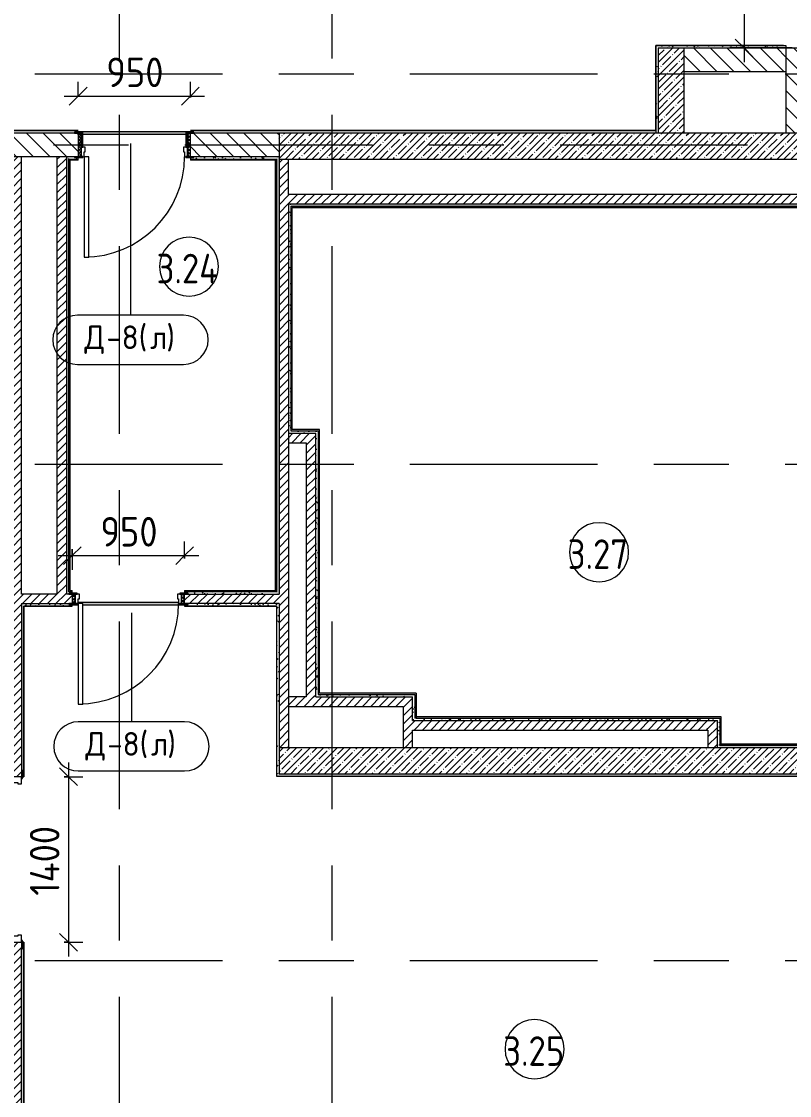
# Model space of a CAD drawing. Header units: millimetres. Extents: x 81382 to 274816, y -8553 to 29000.
# Drawn here: x 92030 to 98530, y 2458 to 11544 of the extents above; entities that cross this region are included whole.
import ezdxf

# ---------------------------------------------------------------- set-up
doc = ezdxf.new("R2010")
doc.units = ezdxf.units.MM
doc.linetypes.add('Осевая', pattern=[3175, 635, -476.25, 1587.5, -476.25])
for name, color, linetype, lineweight in [('A-ANNO-DIMS', 7, 'Continuous', 9), ('A-ANNO-DIMS-100', 7, 'Continuous', 9), ('A-AREA-IDEN', 7, 'Continuous', 9), ('A-DOOR', 7, 'Continuous', 9), ('A-DOOR-FRAM-2', 7, 'Continuous', 9), ('A-DOOR-IDEN', 7, 'Continuous', 9), ('A-WALL', 7, 'Continuous', 9), ('I-WALL', 7, 'Continuous', 9), ('Ограждение', 7, 'Continuous', 9), ('Оси-2', 7, 'Осевая', 9), ('Поручни', 7, 'Continuous', 9)]:
    doc.layers.add(name, color=color, linetype=linetype, lineweight=lineweight)
for name, color, linetype, lineweight, true_color in [('A-DOOR-1', 1, 'Continuous', 9, 0xff0000), ('A-DOOR-2', 1, 'Continuous', 13, 0xff0000), ('A-DOOR-FRAM-1', 1, 'Continuous', 13, 0xff0000), ('A-WALL-1', 7, 'Continuous', 9, 0x3c3c3c), ('A-WALL-FNSH-1', 7, 'Continuous', 9, 0x3c3c3c)]:
    doc.layers.add(name, color=color, linetype=linetype, lineweight=lineweight, true_color=true_color)
doc.styles.add('GOST Common', font='GOST_Common.ttf', dxfattribs={"width": 0.9, "height": 250})
doc.styles.add('GOST Common_1', font='GOST_Common.ttf', dxfattribs={"height": 200})
doc.styles.add('ISOCPEUR', font='isocpeur.ttf', dxfattribs={"width": 0.9, "height": 250})
doc.dimstyles.new('ISO-2_5_0_9К_БОЛЬШОЙ', dxfattribs={"dimscale": 304.8, "dimtxt": 248.995294, "dimasz": 0.492126, "dimexe": 0.393701, "dimexo": 0.984252, "dimgap": 0, "dimtad": 1, "dimdec": 0, "dimrnd": 10, "dimzin": 0, "dimdsep": 46, "dimtxsty": 'ISOCPEUR', "dimblk1": 'OBLIQUE', "dimblk2": 'OBLIQUE', "dimsah": 1, "dimcen": 0.09, "dimdle": 0.393701, "dimazin": 0, "dimtfac": 1, "dimtdec": 4, "dimtix": 1, "dimtmove": 0, "dimatfit": 3, "dimfxl": 1, "dimtvp": 1, "dimtolj": 1, "dimtzin": 0, "dimarcsym": 2})
pattern_1 = [(45, (0, 0), (-35.35534, 35.35534), [])]
pattern_2 = [(45, (0, 0), (-57.024626, 57.024626), []), (45, (57.025, 0), (-57.024626, 57.024626), [100.806, -20.161, 3.353, -16.808])]
pattern_3 = [(135, (0, 0), (-70.71068, -70.71068), [])]
pattern_4 = [(0, (0, 0), (121.92, 30.48), [10.058, -81.382, 10.058, -81.382, -487.68]), (0, (0, 0), (121.92, 30.48), [-182.88, 10.058, -172.822, 10.058, -81.382, -213.36]), (0, (0, 0), (121.92, 30.48), [-457.2, 10.058, -50.902, 10.058, -142.342]), (120, (45.72, 15.24), (-87.356454, 90.345817), [10.058, -81.382, 10.058, -81.382, -487.68]), (120, (45.72, 15.24), (-87.356454, 90.345817), [-182.88, 10.058, -172.822, 10.058, -81.382, -213.36]), (120, (45.72, 15.24), (-87.356454, 90.345817), [-457.2, 10.058, -50.902, 10.058, -142.342]), (240, (60.96, 76.2), (-34.563546, -120.825817), [10.058, -81.382, 10.058, -81.382, -487.68]), (240, (60.96, 76.2), (-34.563546, -120.825817), [-182.88, 10.058, -172.822, 10.058, -81.382, -213.36]), (240, (60.96, 76.2), (-34.563546, -120.825817), [-457.2, 10.058, -50.902, 10.058, -142.342])]

# ---------------------------------------------------------------- blocks, each defined once
blk = doc.blocks.new('110_Дверь_СКБ_2Ст - Д-5_п_ Из игровой в коридор-32215844-План заполнения дверных проемов 3 этажа в осях 23-33')
at = {"layer": 'A-DOOR-1'}
for centre, radius, start, end in [((-637.5, 40), 900, 0, 90), ((662.5, 40), 400, 90, 180)]:
    blk.add_arc(centre, radius, start, end, dxfattribs=at)
at = {"layer": 'A-DOOR-2'}
for p, q in [((-637.5, 940), (-637.5, 40)), ((-587.5, 940), (-637.5, 940)), ((-587.5, 40), (-587.5, 940)), ((662.5, 440), (612.5, 440)), ((612.5, 440), (612.5, 40)), ((662.5, 40), (662.5, 440)), ((-637.5, 40), (-587.5, 40)), ((612.5, 40), (662.5, 40))]:
    blk.add_line(p, q, dxfattribs=at)
at = {"layer": 'A-DOOR-FRAM-1'}
for p, q in [((-672.5, 48), (-742.5, 48)), ((-742.5, 48), (-742.5, 40)), ((-742.5, 40), (-672.5, 40)), ((-637.5, 40), (-687.5, 40)), ((-687.5, 40), (-687.5, -40)), ((-672.5, 40), (-672.5, 48)), ((-637.5, -10), (-637.5, 40)), ((662.5, 40), (662.5, -10)), ((712.5, 40), (662.5, 40)), ((767.5, 48), (697.5, 48)), ((697.5, 48), (697.5, 40)), ((697.5, 40), (767.5, 40)), ((712.5, -40), (712.5, 40)), ((767.5, 40), (767.5, 48)), ((-672.5, -40), (-742.5, -40)), ((-742.5, -40), (-742.5, -48)), ((-742.5, -48), (-672.5, -48)), ((-672.5, -39), (-687.5, -39)), ((-687.5, -39), (-687.5, -40)), ((-687.5, -40), (-627.5, -40)), ((-687.5, -40), (-672.5, -40)), ((-672.5, -40), (-672.5, -39)), ((-672.5, -48), (-672.5, -40)), ((-627.5, -10), (-637.5, -10)), ((-627.5, -40), (-627.5, -10)), ((662.5, -10), (652.5, -10)), ((652.5, -10), (652.5, -40)), ((652.5, -40), (712.5, -40)), ((712.5, -39), (697.5, -39)), ((697.5, -39), (697.5, -40)), ((697.5, -40), (712.5, -40)), ((767.5, -40), (697.5, -40)), ((697.5, -40), (697.5, -48)), ((697.5, -48), (767.5, -48)), ((712.5, -40), (712.5, -39)), ((767.5, -48), (767.5, -40))]:
    blk.add_line(p, q, dxfattribs=at)
blk = doc.blocks.new('110_Дверь_СКБ_1Ст_Внутренняя1 - Д-8 950x2100h_охрана-31784688-План заполнения дверных проемов 3 этажа в осях 23-33')
at = {"layer": 'A-DOOR'}
h = blk.add_hatch(dxfattribs=at)
h.set_pattern_fill('FP_6', color=256, style=0, pattern_type=2)
h.set_pattern_definition([(135, (1826.41, 164.685), (-14.14214, -14.14214), []), (225, (1826.41, 164.685), (14.14214, -14.14214), [])])
h.paths.add_polyline_path([(462.5, 100), (462.5, -100), (487.5, -100), (487.5, 100)])
at = {"layer": 'A-DOOR-FRAM-2'}
h = blk.add_hatch(dxfattribs=at)
h.set_pattern_fill('FP_7', color=256, style=0, pattern_type=2)
h.set_pattern_definition([(45, (-296.384, 164.685), (-14.1421, 14.1421), []), (135, (-296.384, 164.685), (-14.1421, -14.1421), [])])
h.paths.add_polyline_path([(-437.5, 100), (-462.5, 100), (-462.5, -100), (-437.5, -100), (-437.5, -1.8)])
at = {"layer": 'A-DOOR-1'}
blk.add_arc((437.5, 100), 850, 90, 180, dxfattribs=at)
at = {"layer": 'A-DOOR-2'}
for p, q in [((437.5, 950), (397.5, 950)), ((397.5, 950), (397.5, 100)), ((437.5, 100), (437.5, 950)), ((397.5, 100), (437.5, 100))]:
    blk.add_line(p, q, dxfattribs=at)
at = {"layer": 'A-DOOR-FRAM-1'}
for p, q in [((-422.5, 108), (-492.5, 108)), ((-492.5, 108), (-492.5, 100)), ((-492.5, 100), (-422.5, 100)), ((-437.5, 100), (-462.5, 100)), ((-462.5, 100), (-462.5, -100)), ((-412.5, 100), (-437.5, 100)), ((-437.5, 100), (-437.5, 20)), ((-437.5, -100), (-437.5, 100)), ((-422.5, 100), (-437.5, 100)), ((-437.5, 100), (-437.5, 99)), ((-437.5, 99), (-422.5, 99)), ((-422.5, 100), (-422.5, 108)), ((-422.5, 99), (-422.5, 100)), ((-412.5, 60), (-412.5, 100)), ((437.5, 100), (437.5, 60)), ((462.5, 100), (437.5, 100)), ((517.5, 108), (447.5, 108)), ((447.5, 108), (447.5, 100)), ((462.5, 100), (447.5, 100)), ((447.5, 100), (447.5, 99)), ((447.5, 100), (517.5, 100)), ((447.5, 99), (462.5, 99)), ((462.5, 20), (462.5, 100)), ((487.5, 100), (462.5, 100)), ((462.5, 100), (462.5, -100)), ((462.5, 99), (462.5, 100)), ((487.5, -100), (487.5, 100)), ((517.5, 100), (517.5, 108)), ((-437.5, 20), (-402.5, 20)), ((-422.5, 20), (-437.5, 20)), ((-437.5, 20), (-437.5, -100)), ((-422.5, -100), (-422.5, 20)), ((-402.5, 60), (-412.5, 60)), ((-402.5, 20), (-402.5, 60)), ((437.5, 60), (427.5, 60)), ((427.5, 60), (427.5, 20)), ((427.5, 20), (462.5, 20)), ((462.5, 20), (447.5, 20)), ((447.5, 20), (447.5, -100)), ((462.5, -100), (462.5, 20)), ((-422.5, -100), (-492.5, -100)), ((-492.5, -100), (-492.5, -108)), ((-492.5, -108), (-422.5, -108)), ((-462.5, -100), (-437.5, -100)), ((-437.5, -100), (-422.5, -100)), ((-422.5, -108), (-422.5, -100)), ((447.5, -100), (462.5, -100)), ((517.5, -100), (447.5, -100)), ((447.5, -100), (447.5, -108)), ((447.5, -108), (517.5, -108)), ((462.5, -100), (487.5, -100)), ((517.5, -108), (517.5, -100))]:
    blk.add_line(p, q, dxfattribs=at)
blk = doc.blocks.new('110_Дверь_СКБ_1Ст_Внутренняя1 - Д-8 950x2100h_охрана-32224770-План заполнения дверных проемов 3 этажа в осях 23-33')
at = {"layer": 'A-DOOR'}
h = blk.add_hatch(dxfattribs=at)
h.set_pattern_fill('FP_16', color=256, style=0, pattern_type=2)
h.set_pattern_definition([(135, (1826.41, 104.685), (-14.14214, -14.14214), []), (225, (1826.41, 104.685), (14.14214, -14.14214), [])])
h.paths.add_polyline_path([(487.5, 40), (462.5, 40), (462.5, -40), (487.5, -40)])
at = {"layer": 'A-DOOR-FRAM-2'}
h = blk.add_hatch(dxfattribs=at)
h.set_pattern_fill('FP_17', color=256, style=0, pattern_type=2)
h.set_pattern_definition([(45, (-296.384, 104.685), (-14.1421, 14.1421), []), (135, (-296.384, 104.685), (-14.1421, -14.1421), [])])
h.paths.add_polyline_path([(-437.5, 40), (-462.5, 40), (-462.5, -40), (-437.5, -40)])
at = {"layer": 'A-DOOR-1'}
blk.add_arc((437.5, 40), 850, 90, 180, dxfattribs=at)
at = {"layer": 'A-DOOR-2'}
for p, q in [((437.5, 890), (397.5, 890)), ((397.5, 890), (397.5, 40)), ((437.5, 40), (437.5, 890)), ((397.5, 40), (437.5, 40))]:
    blk.add_line(p, q, dxfattribs=at)
at = {"layer": 'A-DOOR-FRAM-1'}
for p, q in [((-422.5, 48), (-492.5, 48)), ((-492.5, 48), (-492.5, 40)), ((-492.5, 40), (-422.5, 40)), ((-437.5, 40), (-462.5, 40)), ((-462.5, 40), (-462.5, -40)), ((-412.5, 40), (-437.5, 40)), ((-437.5, 40), (-437.5, -40)), ((-437.5, -40), (-437.5, 40)), ((-422.5, 40), (-437.5, 40)), ((-437.5, 40), (-437.5, 39)), ((-437.5, 39), (-422.5, 39)), ((-422.5, 40), (-422.5, 48)), ((-422.5, 39), (-422.5, 40)), ((-412.5, 0), (-412.5, 40)), ((-402.5, 0), (-412.5, 0)), ((-402.5, -40), (-402.5, 0)), ((437.5, 0), (427.5, 0)), ((427.5, 0), (427.5, -40)), ((437.5, 40), (437.5, 0)), ((462.5, 40), (437.5, 40)), ((517.5, 48), (447.5, 48)), ((447.5, 48), (447.5, 40)), ((462.5, 40), (447.5, 40)), ((447.5, 40), (447.5, 39)), ((447.5, 40), (517.5, 40)), ((447.5, 39), (462.5, 39)), ((462.5, -40), (462.5, 40)), ((487.5, 40), (462.5, 40)), ((462.5, 40), (462.5, -40)), ((462.5, 39), (462.5, 40)), ((487.5, -40), (487.5, 40)), ((517.5, 40), (517.5, 48)), ((-422.5, -40), (-492.5, -40)), ((-492.5, -40), (-492.5, -48)), ((-492.5, -48), (-422.5, -48)), ((-462.5, -40), (-437.5, -40)), ((-422.5, -39), (-437.5, -39)), ((-437.5, -39), (-437.5, -40)), ((-437.5, -40), (-402.5, -40)), ((-437.5, -40), (-422.5, -40)), ((-422.5, -40), (-422.5, -39)), ((-422.5, -48), (-422.5, -40)), ((427.5, -40), (462.5, -40)), ((462.5, -39), (447.5, -39)), ((447.5, -39), (447.5, -40)), ((447.5, -40), (462.5, -40)), ((517.5, -40), (447.5, -40)), ((447.5, -40), (447.5, -48)), ((447.5, -48), (517.5, -48)), ((462.5, -40), (462.5, -39)), ((462.5, -40), (487.5, -40)), ((517.5, -48), (517.5, -40))]:
    blk.add_line(p, q, dxfattribs=at)
blk = doc.blocks.new('Ограждение - Ограждение-32882356-План заполнения дверных проемов 3 этажа в осях 23-33')
at = {"layer": 'Ограждение'}
blk.add_hatch(color=256, dxfattribs=at).paths.add_polyline_path([(92550, 10590), (93420, 10590), (93420, 10608), (93460, 10608), (93460, 10610), (92510, 10610), (92510, 10608), (92550, 10608), (92550, 10600)])
at = {"layer": 'Поручни'}
for p, q in [((92510, 10608), (92510, 10610)), ((93460, 10610), (92510, 10610)), ((92550, 10590), (93420, 10590)), ((93460, 10610), (93460, 10608))]:
    blk.add_line(p, q, dxfattribs=at)
blk = doc.blocks.new('Ограждение - Ограждение-32882440-План заполнения дверных проемов 3 этажа в осях 23-33')
at = {"layer": 'Ограждение'}
h = blk.add_hatch(color=256, dxfattribs=at)
h.paths.add_polyline_path([(93410, 6610), (93410, 6612), (93370, 6612), (93370, 6620), (93360, 6620), (93360, 6630), (92510, 6630), (92510, 6620), (92550, 6620), (92550, 6610), (93385, 6610)])
h.paths.add_polyline_path([(92510, 6610), (92510, 6620), (92500, 6620), (92500, 6612), (92460, 6612), (92460, 6610), (92500, 6610)])
at = {"layer": 'Поручни'}
for p, q in [((92460, 6610), (92510, 6610)), ((93360, 6630), (92510, 6630)), ((92550, 6610), (93410, 6610))]:
    blk.add_line(p, q, dxfattribs=at)
blk = doc.blocks.new('Марка_Помещения - Номер-25198446-План заполнения дверных проемов 3 этажа в осях 23-33')
at = {"layer": 'A-AREA-IDEN'}
for start, end in [(360, 180), (180, 360)]:
    blk.add_arc((0, 0), 2.5, start, end, dxfattribs=at)
blk = doc.blocks.new('М_двери - Типоразмер_рамка-25223575-План заполнения дверных проемов 3 этажа в осях 23-33')
at = {"layer": 'A-DOOR-IDEN'}
for p, q in [((4.496, 2.08), (-4.496, 2.08)), ((-4.496, -2.08), (4.496, -2.08))]:
    blk.add_line(p, q, dxfattribs=at)
for centre, start, end in [((-4.496, 0), 90, 270), ((4.496, 0), 270, 90)]:
    blk.add_arc(centre, 2.08, start, end, dxfattribs=at)
blk = doc.blocks.new('DIMBLOCK6-План заполнения дверных проемов 3 этажа в осях 23-33')
at = {"layer": 'A-ANNO-DIMS-100'}
for p, q in [((92510, 10908), (92510, 11031.8)), ((93460, 10900), (93460, 11031.8)), ((92390, 10911.8), (93580, 10911.8)), ((92510, 10911.8), (92510, 10908)), ((93460, 10911.8), (93460, 10900))]:
    blk.add_line(p, q, dxfattribs=at)
at = {"layer": 'A-ANNO-DIMS-100', "lineweight": 20}
for p, q in [((92510, 10911.8), (92435, 10836.8)), ((92510, 10911.8), (92585, 10986.8)), ((93460, 10911.8), (93385, 10836.8)), ((93460, 10911.8), (93535, 10986.8))]:
    blk.add_line(p, q, dxfattribs=at)
at = {"layer": 'A-ANNO-DIMS-100', "color": 0, "insert": (92748, 11238.4), "char_height": 250, "width": 568.858, "attachment_point": 1, "line_spacing_factor": 1.149209, "style": 'ISOCPEUR'}
blk.add_mtext('950', dxfattribs=at)
blk = doc.blocks.new('_Oblique')
at = {"color": 0, "linetype": 'ByBlock', "lineweight": -2}
blk.add_line((-0.5, -0.5), (0.5, 0.5), dxfattribs=at)
blk = doc.blocks.new('DIMBLOCK7-План заполнения дверных проемов 3 этажа в осях 23-33')
at = {"layer": 'A-ANNO-DIMS-100', "lineweight": 20}
for p, q in [((92460, 7025.3), (92535, 7100.3)), ((93410, 7025.3), (93485, 7100.3)), ((92460, 7025.3), (92385, 6950.3)), ((93410, 7025.3), (93335, 6950.3))]:
    blk.add_line(p, q, dxfattribs=at)
at = {"layer": 'A-ANNO-DIMS-100'}
for p, q in [((93410, 7000), (93410, 7145.3)), ((92340, 7025.3), (93530, 7025.3)), ((92460, 7080), (92460, 6905.3)), ((92460, 7025.3), (92460, 7080)), ((93410, 7025.3), (93410, 7000))]:
    blk.add_line(p, q, dxfattribs=at)
at = {"layer": 'A-ANNO-DIMS-100', "color": 0, "insert": (92698, 7351.9), "char_height": 250, "width": 568.858, "attachment_point": 1, "line_spacing_factor": 1.149209, "style": 'ISOCPEUR'}
blk.add_mtext('950', dxfattribs=at)
blk = doc.blocks.new('DIMBLOCK56-План заполнения дверных проемов 3 этажа в осях 23-33')
at = {"layer": 'A-ANNO-DIMS-100'}
for p, q in [((92427.9, 5275), (92427.9, 3635)), ((92390, 5155), (92547.9, 5155)), ((92427.9, 5155), (92390, 5155)), ((92390, 3755), (92547.9, 3755)), ((92427.9, 3755), (92390, 3755))]:
    blk.add_line(p, q, dxfattribs=at)
at = {"layer": 'A-ANNO-DIMS-100', "lineweight": 20}
for p, q in [((92427.9, 5155), (92352.9, 5230)), ((92427.9, 5155), (92502.9, 5080)), ((92427.9, 3755), (92352.9, 3830)), ((92427.9, 3755), (92502.9, 3680))]:
    blk.add_line(p, q, dxfattribs=at)
at = {"layer": 'A-ANNO-DIMS-100', "color": 0, "insert": (92101.3, 4148.5), "char_height": 250, "width": 735.494, "attachment_point": 1, "rotation": 90, "line_spacing_factor": 1.149209, "style": 'ISOCPEUR'}
blk.add_mtext('1400', dxfattribs=at)
blk = doc.blocks.new('DIMBLOCK57-План заполнения дверных проемов 3 этажа в осях 23-33')
at = {"layer": 'A-ANNO-DIMS-100', "lineweight": 20}
for p, q in [((98145.6, 13220), (98070.6, 13295)), ((98145.6, 13220), (98220.6, 13145)), ((98145.6, 11320), (98070.6, 11395)), ((98145.6, 11320), (98220.6, 11245))]:
    blk.add_line(p, q, dxfattribs=at)
at = {"layer": 'A-ANNO-DIMS-100'}
for p, q in [((98145.6, 13340), (98145.6, 11200)), ((98420.3, 13220), (98025.6, 13220)), ((98145.6, 13220), (98420.3, 13220)), ((98553.1, 11320), (98025.6, 11320)), ((98145.6, 11320), (98553.1, 11320))]:
    blk.add_line(p, q, dxfattribs=at)
at = {"layer": 'A-ANNO-DIMS-100', "color": 0, "insert": (97819, 11975.5), "char_height": 250, "width": 706.764, "attachment_point": 1, "rotation": 90, "line_spacing_factor": 1.149209, "style": 'ISOCPEUR'}
blk.add_mtext('1900', dxfattribs=at)

msp = doc.modelspace()

# ---------------------------------------------------------------- hatches: boundary and pattern name
at = {"layer": 'I-WALL'}
h = msp.add_hatch(dxfattribs=at)
h.set_pattern_fill('FP_3', color=256, style=0, pattern_type=2)
h.set_pattern_definition(pattern_3)
h.paths.add_polyline_path([(98500, 10600), (98700, 10600), (98700, 11320), (98500, 11320)])
h.paths.add_polyline_path([(98535.5, 13220), (98700, 13220), (98700, 13400), (98500, 13400), (98500, 13220)])
h = msp.add_hatch(dxfattribs=at)
h.set_pattern_fill('FP_35', color=256, style=0, pattern_type=2)
h.set_pattern_definition(pattern_4)
h.paths.add_polyline_path([(98500, 11320), (98500, 11340), (97399, 11340), (97399, 11320), (97419, 11320)])
h = msp.add_hatch(dxfattribs=at)
h.set_pattern_fill('FP_35', color=256, style=0, pattern_type=2)
h.set_pattern_definition(pattern_4)
h.paths.add_polyline_path([(97419, 10600), (97419, 11320), (97399, 11320), (97399, 10600)])
h = msp.add_hatch(dxfattribs=at)
h.set_pattern_fill('FP_4', color=256, style=0, pattern_type=2)
h.set_pattern_definition(pattern_2)
h.paths.add_polyline_path([(97639, 10600), (97639, 11320), (97419, 11320), (97419, 10600)])
h = msp.add_hatch(dxfattribs=at)
h.set_pattern_fill('FP_3', color=256, style=0, pattern_type=2)
h.set_pattern_definition(pattern_3)
h.paths.add_polyline_path([(98500, 11120), (98500, 11320), (97639, 11320), (97639, 11120)])
h = msp.add_hatch(dxfattribs=at)
h.set_pattern_fill('FP_3', color=256, style=0, pattern_type=2)
h.set_pattern_definition(pattern_3)
h.paths.add_polyline_path([(107130, 10400), (107130, 10600), (105095, 10600), (105095, 10400), (105125, 10400)])
h.paths.add_polyline_path([(103645, 10400), (103645, 10600), (101610, 10600), (101610, 10400), (103615, 10400)])
h.paths.add_polyline_path([(94210, 10400), (94210, 10600), (93460, 10600), (93460, 10400), (94190, 10400)])
h.paths.add_polyline_path([(92174.8, 10400), (92510, 10400), (92510, 10600), (91385, 10600), (91385, 10400), (92030, 10400)])
h.paths.add_polyline_path([(89630.5, 10400), (89985, 10400), (89985, 10600), (89610, 10600), (89610, 10400), (89630, 10400)])
h = msp.add_hatch(dxfattribs=at)
h.set_pattern_fill('FP_4', color=256, style=0, pattern_type=2)
h.set_pattern_definition(pattern_2)
h.paths.add_polyline_path([(101610, 10380), (101610, 10600), (94210, 10600), (94210, 10380), (99807.7, 10380)])
h = msp.add_hatch(dxfattribs=at)
h.set_pattern_fill('FP_5', color=256, style=0, pattern_type=2)
h.set_pattern_definition(pattern_1)
h.paths.add_polyline_path([(92030, 100), (92029, 3755), (91950, 3755), (91950, 100)])
h.paths.add_polyline_path([(91950, 5155), (92030, 5155), (92030, 10400), (91950, 10400), (91950, 5210)])
h = msp.add_hatch(dxfattribs=at)
h.set_pattern_fill('FP_5', color=256, style=0, pattern_type=2)
h.set_pattern_definition(pattern_1)
h.paths.add_polyline_path([(92410, 6700), (92410, 10400), (92330, 10400), (92330, 6700)])
h = msp.add_hatch(dxfattribs=at)
h.set_pattern_fill('FP_35', color=256, style=0, pattern_type=2)
h.set_pattern_definition(pattern_4)
h.paths.add_polyline_path([(92430, 6720), (92430, 10400), (92410, 10400), (92410, 6720)])
h = msp.add_hatch(dxfattribs=at)
h.set_pattern_fill('FP_35', color=256, style=0, pattern_type=2)
h.set_pattern_definition(pattern_4)
h.paths.add_polyline_path([(94190, 10380), (94190, 10400), (93490, 10400), (93490, 10392), (93460, 10392), (93460, 10380), (93490, 10380)])
h.paths.add_polyline_path([(92430, 10380), (92510, 10380), (92510, 10392), (92480, 10392.5), (92480, 10400), (92430, 10400)])
h = msp.add_hatch(dxfattribs=at)
h.set_pattern_fill('FP_35', color=256, style=0, pattern_type=2)
h.set_pattern_definition(pattern_4)
h.paths.add_polyline_path([(94210, 6700), (94210, 10400), (94190, 10400), (94190, 6700)])
h = msp.add_hatch(dxfattribs=at)
h.set_pattern_fill('FP_5', color=256, style=0, pattern_type=2)
h.set_pattern_definition(pattern_1)
h.paths.add_polyline_path([(94290, 5400), (94290, 10380), (94210, 10380), (94210, 5400)])
h = msp.add_hatch(dxfattribs=at)
h.set_pattern_fill('FP_5', color=256, style=0, pattern_type=2)
h.set_pattern_definition(pattern_1)
h.paths.add_polyline_path([(101060, 10000), (101080, 10000), (101080, 10080), (94290, 10080), (94290, 10000), (99807.7, 10000)])
h = msp.add_hatch(dxfattribs=at)
h.set_pattern_fill('FP_35', color=256, style=0, pattern_type=2)
h.set_pattern_definition(pattern_4)
h.paths.add_polyline_path([(94310, 8060), (94310, 10000), (94290, 10000), (94290, 8060)])
h = msp.add_hatch(dxfattribs=at)
h.set_pattern_fill('FP_35', color=256, style=0, pattern_type=2)
h.set_pattern_definition(pattern_4)
h.paths.add_polyline_path([(101049, 9980), (101060, 9980), (101060, 10000), (94310, 10000), (94310, 9980), (99807.7, 9980)])
for points in [[(101060, 9969), (101060, 9980), (94310, 9980), (94310, 9969), (99807.7, 9969)], [(94321, 8080), (94321, 9969), (94310, 9969), (94310, 8080)], [(94540, 8080), (94551, 8080), (94551, 8091), (94321, 8091), (94321, 8080)], [(94540, 5850), (94551, 5850), (94551, 8080), (94540, 8080), (94540, 6580.2)], [(95360, 5850), (95371, 5850), (95371, 5861), (94551, 5861), (94551, 5850), (94719.1, 5850)], [(95371, 5650), (95371, 5850), (95360, 5850), (95360, 5650)], [(97940, 5650), (97951, 5650), (97951, 5661), (95371, 5661), (95371, 5650), (97263.4, 5650)], [(97951, 5420), (97951, 5650), (97940, 5650), (97940, 5420)]]:
    msp.add_hatch(color=256, dxfattribs=at).paths.add_polyline_path(points)
h = msp.add_hatch(dxfattribs=at)
h.set_pattern_fill('FP_5', color=256, style=0, pattern_type=2)
h.set_pattern_definition(pattern_1)
h.paths.add_polyline_path([(94290, 7980), (94520, 7980), (94520, 8060), (94290, 8060)])
h = msp.add_hatch(dxfattribs=at)
h.set_pattern_fill('FP_35', color=256, style=0, pattern_type=2)
h.set_pattern_definition(pattern_4)
h.paths.add_polyline_path([(94520, 8060), (94540, 8060), (94540, 8080), (94310, 8080), (94310, 8060)])
h = msp.add_hatch(dxfattribs=at)
h.set_pattern_fill('FP_35', color=256, style=0, pattern_type=2)
h.set_pattern_definition(pattern_4)
h.paths.add_polyline_path([(94540, 5830), (94540, 8060), (94520, 8060), (94520, 5830)])
h = msp.add_hatch(dxfattribs=at)
h.set_pattern_fill('FP_5', color=256, style=0, pattern_type=2)
h.set_pattern_definition(pattern_1)
h.paths.add_polyline_path([(94440, 5830), (94520, 5830), (94520, 7980), (94440, 7980), (94440, 6580.2)])
h = msp.add_hatch(dxfattribs=at)
h.set_pattern_fill('FP_5', color=256, style=0, pattern_type=2)
h.set_pattern_definition(pattern_1)
h.paths.add_polyline_path([(94190, 6620), (94210, 6620), (94210, 6700), (93410, 6700), (93410, 6620), (93446.9, 6620)])
h.paths.add_polyline_path([(92430, 6620), (92460, 6620), (92460, 6700), (92030, 6700), (92030, 6620), (92174.8, 6620)])
h = msp.add_hatch(dxfattribs=at)
h.set_pattern_fill('FP_35', color=256, style=0, pattern_type=2)
h.set_pattern_definition(pattern_4)
h.paths.add_polyline_path([(94190, 6700), (94190, 6720), (93410, 6720), (93410, 6708), (93440, 6708), (93440, 6700), (93446.9, 6700)])
h.paths.add_polyline_path([(92430, 6700), (92430, 6708), (92460, 6708), (92460, 6720), (92410, 6720), (92410, 6700)])
h = msp.add_hatch(dxfattribs=at)
h.set_pattern_fill('FP_35', color=256, style=0, pattern_type=2)
h.set_pattern_definition(pattern_4)
h.paths.add_polyline_path([(94189, 6600), (94190, 6600), (94190, 6620), (93440, 6619.2), (93440, 6612), (93410, 6612), (93410, 6600), (93446.9, 6600)])
h.paths.add_polyline_path([(92430, 6600), (92460, 6600), (92460, 6612), (92430, 6612), (92430, 6620), (92030, 6620), (92030, 6600), (92174.8, 6600)])
h = msp.add_hatch(dxfattribs=at)
h.set_pattern_fill('FP_35', color=256, style=0, pattern_type=2)
h.set_pattern_definition(pattern_4)
h.paths.add_polyline_path([(92050, 100), (92050, 3755), (92038, 3755), (92038, 3700), (92030, 3700), (92030, 100)])
h.paths.add_polyline_path([(92050, 5155), (92050, 6600), (92030, 6600), (92030.8, 5210), (92038, 5210), (92038, 5155)])
h = msp.add_hatch(dxfattribs=at)
h.set_pattern_fill('FP_35', color=256, style=0, pattern_type=2)
h.set_pattern_definition(pattern_4)
h.paths.add_polyline_path([(94190, 5180), (94210, 5180), (94210, 6620), (94190, 6620), (94190, 6580.2)])
h = msp.add_hatch(dxfattribs=at)
h.set_pattern_fill('FP_5', color=256, style=0, pattern_type=2)
h.set_pattern_definition(pattern_1)
h.paths.add_polyline_path([(95260, 5750), (95260, 5830), (94290, 5830), (94290, 5750), (94719.1, 5750)])
h = msp.add_hatch(dxfattribs=at)
h.set_pattern_fill('FP_35', color=256, style=0, pattern_type=2)
h.set_pattern_definition(pattern_4)
h.paths.add_polyline_path([(95360, 5830), (95360, 5850), (94540, 5850), (94540, 5830), (95340, 5830)])
h = msp.add_hatch(dxfattribs=at)
h.set_pattern_fill('FP_5', color=256, style=0, pattern_type=2)
h.set_pattern_definition(pattern_1)
h.paths.add_polyline_path([(95260, 5400), (95340, 5400), (95340, 5830), (95260, 5830), (95260, 5750)])
h = msp.add_hatch(dxfattribs=at)
h.set_pattern_fill('FP_35', color=256, style=0, pattern_type=2)
h.set_pattern_definition(pattern_4)
h.paths.add_polyline_path([(95360, 5630), (95360, 5830), (95340, 5830), (95340, 5630)])
h = msp.add_hatch(dxfattribs=at)
h.set_pattern_fill('FP_35', color=256, style=0, pattern_type=2)
h.set_pattern_definition(pattern_4)
h.paths.add_polyline_path([(97940, 5630), (97940, 5650), (95360, 5650), (95360, 5630), (97920, 5630)])
h = msp.add_hatch(dxfattribs=at)
h.set_pattern_fill('FP_5', color=256, style=0, pattern_type=2)
h.set_pattern_definition(pattern_1)
h.paths.add_polyline_path([(97840, 5550), (97840, 5630), (95340, 5630), (95340, 5550), (97263.4, 5550)])
h = msp.add_hatch(dxfattribs=at)
h.set_pattern_fill('FP_5', color=256, style=0, pattern_type=2)
h.set_pattern_definition(pattern_1)
h.paths.add_polyline_path([(97920, 5400), (97920, 5630), (97840, 5630), (97840, 5400)])
h = msp.add_hatch(dxfattribs=at)
h.set_pattern_fill('FP_35', color=256, style=0, pattern_type=2)
h.set_pattern_definition(pattern_4)
h.paths.add_polyline_path([(97940, 5400), (97940, 5630), (97920, 5630), (97920, 5400)])
h = msp.add_hatch(dxfattribs=at)
h.set_pattern_fill('FP_4', color=256, style=0, pattern_type=2)
h.set_pattern_definition(pattern_2)
h.paths.add_polyline_path([(101570, 5180), (101610, 5180), (101610, 5400), (100710, 5400), (100710, 5180), (100740, 5180)])
h.paths.add_polyline_path([(99660, 5180), (99660, 5400), (94210, 5400), (94210, 5180), (99630, 5180)])
h = msp.add_hatch(color=256, dxfattribs=at)
h.paths.add_polyline_path([(101060, 5420), (101060, 5431), (100710, 5431), (100710, 5420)])
h.paths.add_polyline_path([(99660, 5420), (99660, 5431), (97940, 5431), (97940, 5420)])
h = msp.add_hatch(dxfattribs=at)
h.set_pattern_fill('FP_35', color=256, style=0, pattern_type=2)
h.set_pattern_definition(pattern_4)
h.paths.add_polyline_path([(100740, 5400), (101080, 5400), (101080, 5420), (100710, 5420), (100710, 5408), (100740, 5408), (100740, 5401.7)])
h.paths.add_polyline_path([(99630, 5400), (99630, 5408), (99660, 5408), (99660, 5420), (97940, 5420), (97940, 5400)])
h = msp.add_hatch(dxfattribs=at)
h.set_pattern_fill('FP_35', color=256, style=0, pattern_type=2)
h.set_pattern_definition(pattern_4)
h.paths.add_polyline_path([(100740, 5160), (101610, 5160), (101610, 5180), (100740, 5180), (100740, 5172), (100710, 5172), (100710, 5160)])
h.paths.add_polyline_path([(99660, 5160), (99660, 5172), (99630, 5172), (99630, 5180), (94190, 5180), (94190, 5160), (97263.4, 5160)])

# ---------------------------------------------------------------- linework, layer by layer
at = {"layer": 'A-DOOR-IDEN'}
for p, q in [((92953.4, 10510.9), (92952.6, 9059)), ((92960.8, 6542.2), (92960.8, 5619.4))]:
    msp.add_line(p, q, dxfattribs=at)
at = {"layer": 'A-WALL'}
for p, q in [((97399, 11340), (98500, 11340)), ((97419, 11320), (100809, 11320)), ((92480, 10400), (91440, 10400)), ((92410, 10400), (92410, 6700)), ((94210, 10400), (93490, 10400)), ((94290, 10000), (101080, 10000)), ((94310, 9980), (94310, 8080)), ((94290, 8060), (94520, 8060)), ((94310, 8080), (94540, 8080)), ((94540, 8060), (94540, 5850)), ((92430, 6700), (92410, 6700)), ((93440, 6700), (94210, 6700)), ((92030, 6620), (92430, 6620)), ((92030, 6620), (92030, 5210)), ((92050, 6600), (92460, 6600)), ((92050, 6600), (92050, 5155)), ((93410, 6600), (94190, 6600)), ((94210, 6620), (93440, 6620)), ((94190, 5180), (94190, 6600)), ((94520, 5830), (95340, 5830)), ((94540, 5850), (95360, 5850)), ((95360, 5830), (95360, 5650)), ((95340, 5630), (97920, 5630)), ((97940, 5630), (97940, 5420)), ((99630, 5400), (97940, 5400)), ((94210, 5180), (99630, 5180)), ((92030, 100), (92030, 3700))]:
    msp.add_line(p, q, dxfattribs=at)
at = {"layer": 'A-WALL-1'}
for p, q in [((97419, 11320), (97419, 10600)), ((97639, 10600), (97639, 11320)), ((98500, 11340), (98500, 10600)), ((97639, 11120), (98500, 11120)), ((92480, 10600), (91440, 10600)), ((103615, 10600), (93490, 10600)), ((94210, 10600), (94210, 6700)), ((97399, 10621), (97399, 10600)), ((92030, 6700), (92030, 10400)), ((92330, 10400), (92330, 6700)), ((92510, 10380), (92510, 10392)), ((93460, 10392), (93460, 10380)), ((94210, 10380), (101610, 10380)), ((94290, 10080), (94290, 10380)), ((101080, 10080), (94290, 10080)), ((94290, 10000), (94290, 5400)), ((94310, 9980), (101060, 9980)), ((94520, 5830), (94520, 8060)), ((94290, 7980), (94440, 7980)), ((94440, 7980), (94440, 5830)), ((92330, 6700), (92030, 6700)), ((92460, 6708), (92460, 6720)), ((93410, 6720), (93410, 6708)), ((92460, 6600), (92460, 6612)), ((93410, 6612), (93410, 6600)), ((94210, 6620), (94210, 5180)), ((94440, 5830), (94290, 5830)), ((95340, 5630), (95340, 5830)), ((94290, 5750), (95260, 5750)), ((95260, 5750), (95260, 5400)), ((95371, 5650), (95360, 5650)), ((95340, 5550), (97840, 5550)), ((95340, 5400), (95340, 5550)), ((97840, 5550), (97840, 5400)), ((97920, 5400), (97920, 5630)), ((97940, 5400), (94210, 5400)), ((99660, 5420), (97940, 5420)), ((92038, 5155), (92050, 5155)), ((94190, 5160), (99660, 5160)), ((92050, 3755), (92038, 3755))]:
    msp.add_line(p, q, dxfattribs=at)
at = {"layer": 'A-WALL-FNSH-1'}
for p, q in [((97398, 11341), (97398, 10621)), ((98480, 11341), (97398, 11341)), ((97399, 10621), (97399, 11340)), ((98480, 11340), (98480, 11341)), ((92510, 10621), (91385, 10621)), ((91385, 10620), (92510, 10620)), ((92510, 10620), (92510, 10621)), ((97398, 10621), (93460, 10621)), ((93460, 10621), (93460, 10620)), ((93460, 10620), (97399, 10620)), ((95564.8, 10622), (95564.8, 10621)), ((95994, 10622), (95564.8, 10622)), ((95564.8, 10621), (97207.8, 10621)), ((95994, 10621), (95994, 10622)), ((97207.8, 10621), (97207.8, 10622)), ((94321, 9969), (101060, 9969)), ((94321, 8091), (94321, 9969)), ((94551, 8091), (94321, 8091)), ((94551, 5861), (94551, 8091)), ((94540, 8080), (94540, 8060)), ((92051, 6599), (92460, 6599)), ((92051, 5155), (92051, 6599)), ((92460, 6599), (92460, 6600)), ((93410, 6600), (93410, 6599)), ((93410, 6599), (94189, 6599)), ((94189, 6599), (94189, 5159)), ((95371, 5861), (94551, 5861)), ((95360, 5850), (95360, 5830)), ((95371, 5861), (95371, 5650)), ((97951, 5661), (95371, 5661)), ((95371, 5650), (97940, 5650)), ((97940, 5650), (97940, 5630)), ((97951, 5420), (97951, 5661)), ((99660, 5431), (97940, 5431)), ((94190, 5160), (94190, 5180)), ((92050, 5155), (92051, 5155)), ((94189, 5159), (99660, 5159)), ((92050, 3755), (92050, 170)), ((92051, 3755), (92050, 3755)), ((92051, 171), (92051, 3755))]:
    msp.add_line(p, q, dxfattribs=at)
at = {"layer": 'I-WALL'}
for p, q in [((95559, 10622), (95559, 10621)), ((97207.8, 10622), (95994, 10622)), ((96402.6, 10622), (96402.6, 10621)), ((96402.8, 10622), (96402.8, 10621)), ((96469.2, 10622), (96469.2, 10621)), ((96802.6, 10622), (96802.6, 10621)), ((92430, 6720), (92430, 10380)), ((92430, 10380), (92510, 10380)), ((92439, 10371), (92439, 6729)), ((92510, 10371), (92439, 10371)), ((92510, 10371), (92510, 10380)), ((93460, 10380), (94190, 10380)), ((93460, 10380), (93460, 10371)), ((94190, 10371), (93460, 10371)), ((94181, 6720.5), (94181, 10379.5)), ((94181, 10379.5), (94190, 10379.5)), ((94190, 6720), (94190, 10380)), ((92439, 6729), (92460, 6729)), ((92460, 6720), (92460, 6729)), ((93410, 6729), (94190, 6729)), ((93410, 6729), (93410, 6720)), ((92460, 6720), (92430, 6720)), ((94190, 6720), (93410, 6720)), ((94181, 6720.5), (94190, 6720.5))]:
    msp.add_line(p, q, dxfattribs=at)
at = {"layer": 'Оси-2'}
for p, q in [((92860, 593.7), (92860, 18900)), ((94660, 593.7), (94660, 18900)), ((84681.8, 11100), (122730, 11100)), ((85951.8, 10500), (122730, 10500)), ((84681.8, 7800), (122730, 7800)), ((84681.8, 3600), (122730, 3600))]:
    msp.add_line(p, q, dxfattribs=at)

# ---------------------------------------------------------------- block references
at = {"layer": 'A-AREA-IDEN', "xscale": 99.99999999999993, "yscale": 99.99999999999993, "zscale": 99.99999999999993}
for p in [(93448, 9469.9), (96918.3, 7053.9), (96372.4, 2850.6)]:
    msp.add_blockref('Марка_Помещения - Номер-25198446-План заполнения дверных проемов 3 этажа в осях 23-33', p, dxfattribs=at)
at = {"layer": 'A-DOOR-1'}
for name, p, rotation in [('110_Дверь_СКБ_1Ст_Внутренняя1 - Д-8 950x2100h_охрана-31784688-План заполнения дверных проемов 3 этажа в осях 23-33', (92997.5, 10500), 180), ('110_Дверь_СКБ_1Ст_Внутренняя1 - Д-8 950x2100h_охрана-32224770-План заполнения дверных проемов 3 этажа в осях 23-33', (92947.5, 6660), 180), ('110_Дверь_СКБ_2Ст - Д-5_п_ Из игровой в коридор-32215844-План заполнения дверных проемов 3 этажа в осях 23-33', (91990, 4442.5), 89.99999999999991)]:
    msp.add_blockref(name, p, dxfattribs=dict(at, rotation=rotation))
at = {"layer": 'A-DOOR-IDEN', "xscale": 99.99999999999993, "yscale": 99.99999999999993, "zscale": 99.99999999999993}
for p in [(92952.6, 8851), (92960.8, 5411.4)]:
    msp.add_blockref('М_двери - Типоразмер_рамка-25223575-План заполнения дверных проемов 3 этажа в осях 23-33', p, dxfattribs=at)
at = {"layer": 'Поручни'}
for name in ['Ограждение - Ограждение-32882356-План заполнения дверных проемов 3 этажа в осях 23-33', 'Ограждение - Ограждение-32882440-План заполнения дверных проемов 3 этажа в осях 23-33']:
    msp.add_blockref(name, (0, 0), dxfattribs=at)

# ---------------------------------------------------------------- texts
at = {"layer": 'A-AREA-IDEN', "char_height": 250, "attachment_point": 1, "style": 'GOST Common'}
for s, insert, width in [('3.24', (93173.3, 9578.5), 685.443), ('3.27', (96652.6, 7162.5), 663.797), ('3.25', (96106.7, 2959.2), 663.797)]:
    msp.add_mtext(s, dxfattribs=dict(at, insert=insert, width=width))
at = {"layer": 'A-DOOR-IDEN', "char_height": 200, "attachment_point": 1, "style": 'GOST Common_1'}
for s, insert, width in [('\\fGOST Common|b0|i0|c204|p34|;Д', (92562.9, 8972.2), 224.472), ('-8(', (92748.1, 8972.2), 448.945), ('\\fGOST Common|b0|i0|c204|p34|;л', (93118.5, 8972.2), 168.354), ('\\fGOST Common|b0|i0|c204|p34|;)', (93257.4, 8972.2), 96.202), ('-8(', (92756.3, 5532.6), 448.945), ('\\fGOST Common|b0|i0|c204|p34|;)', (93265.6, 5532.6), 96.202), ('\\fGOST Common|b0|i0|c204|p34|;Д', (92571.1, 5532.6), 224.472), ('\\fGOST Common|b0|i0|c204|p34|;л', (93126.7, 5532.6), 168.354)]:
    msp.add_mtext(s, dxfattribs=dict(at, insert=insert, width=width))

# ---------------------------------------------------------------- dimensions: what is measured, and where the dimension line sits
at = {"layer": 'A-ANNO-DIMS'}
for base, p1, p2, override, picture, middle in [((98145.6, 11320), (98720.3, 13220), (98853.1, 11320), {"dimpost": '<>', "dimfxl": 1904.635405}, 'DIMBLOCK57-План заполнения дверных проемов 3 этажа в осях 23-33', (98020.6, 12270)), ((92427.9, 3755), (92090, 5155), (92090, 3755), {"dimpost": '<>', "dimfxl": 1400}, 'DIMBLOCK56-План заполнения дверных проемов 3 этажа в осях 23-33', (92302.9, 4455))]:
    dim = msp.add_linear_dim(base=base, p1=p1, p2=p2, angle=90, dimstyle='ISO-2_5_0_9К_БОЛЬШОЙ', override=override, dxfattribs=at)
    dim.commit()
    dim.dimension.update_dxf_attribs({"geometry": picture, "text_midpoint": middle})
for base, p1, p2, override, picture, middle in [((93460, 10911.8), (92510, 10608), (93460, 10600), {"dimpost": '<>', "dimfxl": 950.033684}, 'DIMBLOCK6-План заполнения дверных проемов 3 этажа в осях 23-33', (92985, 11036.8)), ((93410, 7025.3), (92460, 6780), (93410, 6700), {"dimpost": '<>', "dimfxl": 953.36247}, 'DIMBLOCK7-План заполнения дверных проемов 3 этажа в осях 23-33', (92935, 7150.3))]:
    dim = msp.add_linear_dim(base=base, p1=p1, p2=p2, dimstyle='ISO-2_5_0_9К_БОЛЬШОЙ', override=override, dxfattribs=at)
    dim.commit()
    dim.dimension.update_dxf_attribs({"geometry": picture, "text_midpoint": middle})

doc.saveas('drawing.dxf')
